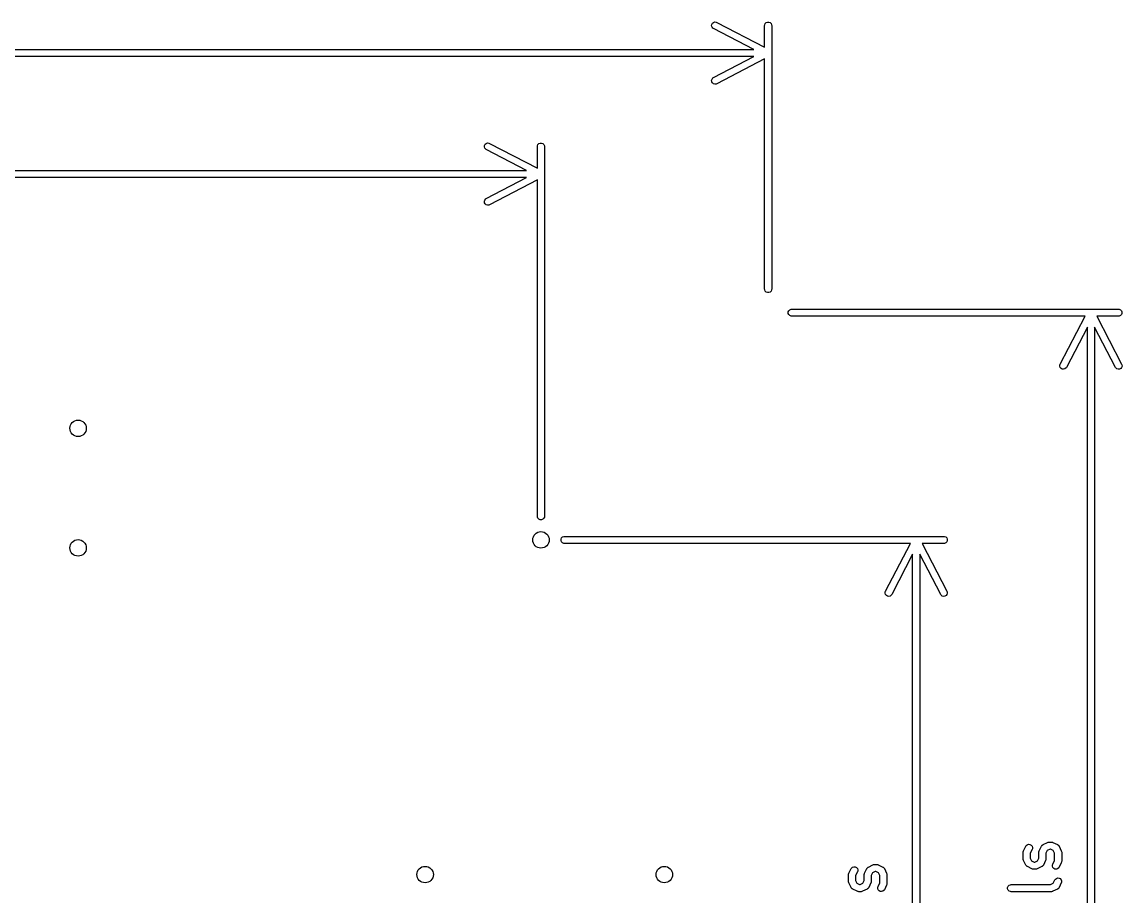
# Model space of a CAD drawing. Extents: x 0.21 to 2.09, y 0.21 to 1.68.
# Drawn here: x 1.166 to 2.086, y 0.902 to 1.633 of the extents above; entities that cross this region are included whole.
import ezdxf

# ---------------------------------------------------------------- set-up
doc = ezdxf.new("R2010")
doc.units = 0
doc.header["$MEASUREMENT"] = 0
doc.layers.add('BLACK', color=7, linetype='CONTINUOUS')

msp = doc.modelspace()

# ---------------------------------------------------------------- linework, layer by layer
at = {"layer": 'BLACK', "linetype": 'CONTINUOUS'}
for p, q in [((1.74271, 1.62985), (1.74281, 1.631)), ((1.74306, 1.62875), (1.74271, 1.62985)), ((1.74281, 1.631), (1.74335, 1.63202)), ((1.7438, 1.62787), (1.74306, 1.62875)), ((1.74335, 1.63202), (1.74423, 1.63276)), ((1.74423, 1.63276), (1.74533, 1.63311)), ((1.74533, 1.63311), (1.74648, 1.63301)), ((1.74648, 1.63301), (1.74701, 1.63279)), ((1.74701, 1.63279), (1.78705, 1.61195)), ((1.78705, 1.63017), (1.7871, 1.63075)), ((1.78705, 1.61195), (1.78705, 1.63017)), ((1.7871, 1.63075), (1.78754, 1.63181)), ((1.78754, 1.63181), (1.78836, 1.63263)), ((1.78836, 1.63263), (1.78942, 1.63307)), ((1.78942, 1.63307), (1.79058, 1.63307)), ((1.79058, 1.63307), (1.79164, 1.63263)), ((1.79164, 1.63263), (1.79246, 1.63181)), ((1.79246, 1.63181), (1.7929, 1.63075)), ((1.7929, 1.63075), (1.79295, 1.63017)), ((1.79295, 1.63017), (1.79295, 1.40969)), ((1.74429, 1.62755), (1.7438, 1.62787)), ((1.77793, 1.61004), (1.74429, 1.62755)), ((0.22207, 1.61004), (1.77793, 1.61004)), ((1.77793, 1.60413), (0.22207, 1.60413)), ((1.74429, 1.58662), (1.77793, 1.60413)), ((1.78705, 1.60222), (1.74701, 1.58138)), ((1.78705, 1.40969), (1.78705, 1.60222)), ((1.74271, 1.58432), (1.74306, 1.58542)), ((1.74281, 1.58317), (1.74271, 1.58432)), ((1.74335, 1.58215), (1.74281, 1.58317)), ((1.74306, 1.58542), (1.7438, 1.5863)), ((1.74423, 1.58141), (1.74335, 1.58215)), ((1.7438, 1.5863), (1.74429, 1.58662)), ((1.74533, 1.58106), (1.74423, 1.58141)), ((1.74648, 1.58116), (1.74533, 1.58106)), ((1.74701, 1.58138), (1.74648, 1.58116)), ((1.55271, 1.52867), (1.55281, 1.52982)), ((1.55306, 1.52757), (1.55271, 1.52867)), ((1.55281, 1.52982), (1.55335, 1.53084)), ((1.5538, 1.52669), (1.55306, 1.52757)), ((1.55335, 1.53084), (1.55423, 1.53158)), ((1.55423, 1.53158), (1.55533, 1.53193)), ((1.55533, 1.53193), (1.55648, 1.53183)), ((1.55648, 1.53183), (1.55701, 1.53161)), ((1.55701, 1.53161), (1.59705, 1.51077)), ((1.59705, 1.52899), (1.5971, 1.52957)), ((1.59705, 1.51077), (1.59705, 1.52899)), ((1.5971, 1.52957), (1.59754, 1.53063)), ((1.59754, 1.53063), (1.59836, 1.53145)), ((1.59836, 1.53145), (1.59942, 1.53189)), ((1.59942, 1.53189), (1.60058, 1.53189)), ((1.60058, 1.53189), (1.60164, 1.53145)), ((1.60164, 1.53145), (1.60246, 1.53063)), ((1.60246, 1.53063), (1.6029, 1.52957)), ((1.6029, 1.52957), (1.60295, 1.52899)), ((1.60295, 1.52899), (1.60295, 1.21969)), ((1.55429, 1.52637), (1.5538, 1.52669)), ((1.58793, 1.50886), (1.55429, 1.52637)), ((0.41207, 1.50886), (1.58793, 1.50886)), ((1.58793, 1.50295), (0.41207, 1.50295)), ((1.55429, 1.48544), (1.58793, 1.50295)), ((1.59705, 1.50104), (1.55701, 1.4802)), ((1.59705, 1.21969), (1.59705, 1.50104)), ((1.55271, 1.48314), (1.55306, 1.48424)), ((1.55281, 1.48199), (1.55271, 1.48314)), ((1.55335, 1.48097), (1.55281, 1.48199)), ((1.55306, 1.48424), (1.5538, 1.48512)), ((1.55423, 1.48023), (1.55335, 1.48097)), ((1.5538, 1.48512), (1.55429, 1.48544)), ((1.55533, 1.47988), (1.55423, 1.48023)), ((1.55648, 1.47998), (1.55533, 1.47988)), ((1.55701, 1.4802), (1.55648, 1.47998)), ((1.7871, 1.40911), (1.78705, 1.40969)), ((1.78754, 1.40804), (1.7871, 1.40911)), ((1.78836, 1.40723), (1.78754, 1.40804)), ((1.79246, 1.40804), (1.79164, 1.40723)), ((1.7929, 1.40911), (1.79246, 1.40804)), ((1.79295, 1.40969), (1.7929, 1.40911)), ((1.78942, 1.40679), (1.78836, 1.40723)), ((1.79058, 1.40679), (1.78942, 1.40679)), ((1.79164, 1.40723), (1.79058, 1.40679)), ((1.80679, 1.39058), (1.80723, 1.39164)), ((1.80679, 1.38942), (1.80679, 1.39058)), ((1.80723, 1.38836), (1.80679, 1.38942)), ((1.80723, 1.39164), (1.80804, 1.39246)), ((1.80804, 1.39246), (1.80911, 1.3929)), ((1.80911, 1.3929), (1.80969, 1.39295)), ((1.80969, 1.39295), (2.08293, 1.39295)), ((2.08293, 1.39295), (2.08351, 1.3929)), ((2.08351, 1.3929), (2.08457, 1.39246)), ((2.08457, 1.39246), (2.08539, 1.39164)), ((2.08539, 1.39164), (2.08583, 1.39058)), ((2.08583, 1.38942), (2.08539, 1.38836)), ((2.08583, 1.39058), (2.08583, 1.38942)), ((1.80804, 1.38754), (1.80723, 1.38836)), ((1.80911, 1.3871), (1.80804, 1.38754)), ((1.80969, 1.38705), (1.80911, 1.3871)), ((2.05498, 1.38705), (1.80969, 1.38705)), ((2.03414, 1.34701), (2.05498, 1.38705)), ((2.08293, 1.38705), (2.06471, 1.38705)), ((2.06471, 1.38705), (2.08555, 1.34701)), ((2.08351, 1.3871), (2.08293, 1.38705)), ((2.08457, 1.38754), (2.08351, 1.3871)), ((2.08539, 1.38836), (2.08457, 1.38754)), ((2.05689, 1.37793), (2.03937, 1.34429)), ((2.05689, 0.22207), (2.05689, 1.37793)), ((2.08031, 1.34429), (2.0628, 1.37793)), ((2.0628, 1.37793), (2.0628, 0.22207)), ((2.03382, 1.34533), (2.03392, 1.34648)), ((2.03417, 1.34423), (2.03382, 1.34533)), ((2.03392, 1.34648), (2.03414, 1.34701)), ((2.03491, 1.34335), (2.03417, 1.34423)), ((2.03593, 1.34281), (2.03491, 1.34335)), ((2.03818, 1.34306), (2.03708, 1.34271)), ((2.03906, 1.3438), (2.03818, 1.34306)), ((2.03937, 1.34429), (2.03906, 1.3438)), ((2.08063, 1.3438), (2.08031, 1.34429)), ((2.08151, 1.34306), (2.08063, 1.3438)), ((2.08261, 1.34271), (2.08151, 1.34306)), ((2.08478, 1.34335), (2.08376, 1.34281)), ((2.08552, 1.34423), (2.08478, 1.34335)), ((2.08587, 1.34533), (2.08552, 1.34423)), ((2.08555, 1.34701), (2.08576, 1.34648)), ((2.08576, 1.34648), (2.08587, 1.34533)), ((2.03708, 1.34271), (2.03593, 1.34281)), ((2.08376, 1.34281), (2.08261, 1.34271)), ((1.5971, 1.21911), (1.59705, 1.21969)), ((1.59754, 1.21804), (1.5971, 1.21911)), ((1.59836, 1.21723), (1.59754, 1.21804)), ((1.59942, 1.21679), (1.59836, 1.21723)), ((1.60058, 1.21679), (1.59942, 1.21679)), ((1.60164, 1.21723), (1.60058, 1.21679)), ((1.60246, 1.21804), (1.60164, 1.21723)), ((1.6029, 1.21911), (1.60246, 1.21804)), ((1.60295, 1.21969), (1.6029, 1.21911)), ((1.61679, 1.20058), (1.61723, 1.20164)), ((1.61679, 1.19942), (1.61679, 1.20058)), ((1.61723, 1.19836), (1.61679, 1.19942)), ((1.61723, 1.20164), (1.61804, 1.20246)), ((1.61804, 1.19754), (1.61723, 1.19836)), ((1.61804, 1.20246), (1.61911, 1.2029)), ((1.61911, 1.1971), (1.61804, 1.19754)), ((1.61911, 1.2029), (1.61969, 1.20295)), ((1.61969, 1.19705), (1.61911, 1.1971)), ((1.61969, 1.20295), (1.93687, 1.20295)), ((1.90891, 1.19705), (1.61969, 1.19705)), ((1.88807, 1.15701), (1.90891, 1.19705)), ((1.93687, 1.19705), (1.91865, 1.19705)), ((1.91865, 1.19705), (1.93949, 1.15701)), ((1.93687, 1.20295), (1.93744, 1.2029)), ((1.93744, 1.1971), (1.93687, 1.19705)), ((1.93744, 1.2029), (1.93851, 1.20246)), ((1.93851, 1.19754), (1.93744, 1.1971)), ((1.93851, 1.20246), (1.93932, 1.20164)), ((1.93932, 1.19836), (1.93851, 1.19754)), ((1.93932, 1.20164), (1.93976, 1.20058)), ((1.93976, 1.19942), (1.93932, 1.19836)), ((1.93976, 1.20058), (1.93976, 1.19942)), ((1.91083, 1.18793), (1.89331, 1.15429)), ((1.91083, 0.41207), (1.91083, 1.18793)), ((1.93425, 1.15429), (1.91673, 1.18793)), ((1.91673, 1.18793), (1.91673, 0.41207)), ((1.88776, 1.15533), (1.88786, 1.15648)), ((1.8881, 1.15423), (1.88776, 1.15533)), ((1.88786, 1.15648), (1.88807, 1.15701)), ((1.88884, 1.15335), (1.8881, 1.15423)), ((1.88987, 1.15281), (1.88884, 1.15335)), ((1.89101, 1.15271), (1.88987, 1.15281)), ((1.89211, 1.15306), (1.89101, 1.15271)), ((1.89299, 1.1538), (1.89211, 1.15306)), ((1.89331, 1.15429), (1.89299, 1.1538)), ((1.93456, 1.1538), (1.93425, 1.15429)), ((1.93545, 1.15306), (1.93456, 1.1538)), ((1.93655, 1.15271), (1.93545, 1.15306)), ((1.93769, 1.15281), (1.93655, 1.15271)), ((1.93872, 1.15335), (1.93769, 1.15281)), ((1.93946, 1.15423), (1.93872, 1.15335)), ((1.9398, 1.15533), (1.93946, 1.15423)), ((1.93949, 1.15701), (1.9397, 1.15648)), ((1.9397, 1.15648), (1.9398, 1.15533)), ((2.00327, 0.93873), (2.00333, 0.93931)), ((2.00327, 0.93311), (2.00327, 0.93873)), ((2.00333, 0.93931), (2.00337, 0.93941)), ((2.00337, 0.93941), (2.00338, 0.93951)), ((2.00338, 0.93951), (2.00359, 0.94005)), ((2.00359, 0.94005), (2.00546, 0.9438)), ((2.00546, 0.9438), (2.00577, 0.94429)), ((2.00577, 0.94429), (2.00664, 0.94505)), ((2.00664, 0.94505), (2.00773, 0.94541)), ((2.00773, 0.94541), (2.00888, 0.94533)), ((2.00888, 0.94533), (2.00991, 0.94481)), ((2.01074, 0.94116), (2.00918, 0.93804)), ((2.00991, 0.94481), (2.01067, 0.94394)), ((2.01067, 0.94394), (2.01103, 0.94285)), ((2.01095, 0.9417), (2.01074, 0.94116)), ((2.01103, 0.94285), (2.01095, 0.9417)), ((2.0164, 0.93873), (2.01645, 0.93931)), ((2.0164, 0.93381), (2.0164, 0.93873)), ((2.01645, 0.93931), (2.01649, 0.93941)), ((2.01649, 0.93941), (2.0165, 0.93951)), ((2.0165, 0.93951), (2.01671, 0.94005)), ((2.01671, 0.94005), (2.01858, 0.9438)), ((2.01858, 0.9438), (2.01864, 0.9439)), ((2.01864, 0.9439), (2.01866, 0.94394)), ((2.01866, 0.94394), (2.01871, 0.944)), ((2.01871, 0.944), (2.01889, 0.94429)), ((2.01889, 0.94429), (2.01917, 0.94454)), ((2.01917, 0.94454), (2.01941, 0.94481)), ((2.01941, 0.94481), (2.01971, 0.945)), ((2.01971, 0.945), (2.01976, 0.94505)), ((2.01976, 0.94505), (2.01981, 0.94506)), ((2.01981, 0.94506), (2.0199, 0.94512)), ((2.0199, 0.94512), (2.02365, 0.947)), ((2.02343, 0.94028), (2.0223, 0.93804)), ((2.02567, 0.9414), (2.02343, 0.94028)), ((2.02365, 0.947), (2.02419, 0.9472)), ((2.02419, 0.9472), (2.0243, 0.94721)), ((2.0243, 0.94721), (2.0244, 0.94725)), ((2.0244, 0.94725), (2.02497, 0.94731)), ((2.02497, 0.94731), (2.02685, 0.94731)), ((2.02615, 0.9414), (2.02567, 0.9414)), ((2.0284, 0.94028), (2.02615, 0.9414)), ((2.02685, 0.94731), (2.02742, 0.94725)), ((2.02742, 0.94725), (2.02752, 0.94721)), ((2.02752, 0.94721), (2.02763, 0.9472)), ((2.02763, 0.9472), (2.02817, 0.947)), ((2.02817, 0.947), (2.03192, 0.94512)), ((2.02952, 0.93804), (2.0284, 0.94028)), ((2.03192, 0.94512), (2.03202, 0.94506)), ((2.03202, 0.94506), (2.03206, 0.94505)), ((2.03206, 0.94505), (2.03212, 0.945)), ((2.03212, 0.945), (2.03241, 0.94481)), ((2.03241, 0.94481), (2.03265, 0.94454)), ((2.03265, 0.94454), (2.03293, 0.94429)), ((2.03293, 0.94429), (2.03311, 0.944)), ((2.03311, 0.944), (2.03316, 0.94394)), ((2.03316, 0.94394), (2.03318, 0.9439)), ((2.03318, 0.9439), (2.03324, 0.9438)), ((2.03324, 0.9438), (2.03511, 0.94005)), ((2.03511, 0.94005), (2.03532, 0.93951)), ((2.03532, 0.93951), (2.03533, 0.93941)), ((2.03533, 0.93941), (2.03537, 0.93931)), ((2.03537, 0.93931), (2.03543, 0.93873)), ((2.03543, 0.93873), (2.03543, 0.93123)), ((2.00333, 0.93253), (2.00327, 0.93311)), ((2.00337, 0.93243), (2.00333, 0.93253)), ((2.00338, 0.93233), (2.00337, 0.93243)), ((2.00359, 0.93179), (2.00338, 0.93233)), ((2.00546, 0.92804), (2.00359, 0.93179)), ((2.00918, 0.93804), (2.00918, 0.93381)), ((2.00918, 0.93381), (2.0103, 0.93156)), ((2.0103, 0.93156), (2.01255, 0.93044)), ((2.01255, 0.93044), (2.01303, 0.93044)), ((2.01303, 0.93044), (2.01527, 0.93156)), ((2.01527, 0.93156), (2.0164, 0.93381)), ((2.02199, 0.93179), (2.02012, 0.92804)), ((2.0222, 0.93233), (2.02199, 0.93179)), ((2.02221, 0.93243), (2.0222, 0.93233)), ((2.02225, 0.93253), (2.02221, 0.93243)), ((2.0223, 0.93311), (2.02225, 0.93253)), ((2.0223, 0.93804), (2.0223, 0.93311)), ((2.02796, 0.9288), (2.02952, 0.93193)), ((2.02952, 0.93193), (2.02952, 0.93804)), ((2.03511, 0.92991), (2.03324, 0.92616)), ((2.03532, 0.93045), (2.03511, 0.92991)), ((2.03533, 0.93056), (2.03532, 0.93045)), ((2.03537, 0.93066), (2.03533, 0.93056)), ((2.03543, 0.93123), (2.03537, 0.93066)), ((1.85721, 0.91999), (1.85727, 0.92056)), ((1.85721, 0.91436), (1.85721, 0.91999)), ((1.85727, 0.92056), (1.85731, 0.92066)), ((1.85731, 0.92066), (1.85732, 0.92076)), ((1.85732, 0.92076), (1.85752, 0.92131)), ((1.85752, 0.92131), (1.8594, 0.92506)), ((1.8594, 0.92506), (1.85971, 0.92554)), ((1.85971, 0.92554), (1.86058, 0.9263)), ((1.86058, 0.9263), (1.86167, 0.92666)), ((1.86167, 0.92666), (1.86282, 0.92658)), ((1.86282, 0.92658), (1.86385, 0.92607)), ((1.86468, 0.92241), (1.86312, 0.91929)), ((1.86385, 0.92607), (1.8646, 0.9252)), ((1.8646, 0.9252), (1.86497, 0.9241)), ((1.86489, 0.92295), (1.86468, 0.92241)), ((1.86497, 0.9241), (1.86489, 0.92295)), ((1.87033, 0.91999), (1.87039, 0.92056)), ((1.87033, 0.91506), (1.87033, 0.91999)), ((1.87039, 0.92056), (1.87043, 0.92066)), ((1.87043, 0.92066), (1.87044, 0.92076)), ((1.87044, 0.92076), (1.87065, 0.92131)), ((1.87065, 0.92131), (1.87252, 0.92506)), ((1.87252, 0.92506), (1.87258, 0.92515)), ((1.87258, 0.92515), (1.8726, 0.9252)), ((1.8726, 0.9252), (1.87265, 0.92525)), ((1.87265, 0.92525), (1.87283, 0.92554)), ((1.87283, 0.92554), (1.87311, 0.92579)), ((1.87311, 0.92579), (1.87335, 0.92607)), ((1.87335, 0.92607), (1.87364, 0.92625)), ((1.87364, 0.92625), (1.8737, 0.9263)), ((1.8737, 0.9263), (1.87374, 0.92631)), ((1.87374, 0.92631), (1.87384, 0.92638)), ((1.87384, 0.92638), (1.87759, 0.92825)), ((1.87736, 0.92153), (1.87624, 0.91929)), ((1.87961, 0.92266), (1.87736, 0.92153)), ((1.87759, 0.92825), (1.87813, 0.92846)), ((1.87813, 0.92846), (1.87824, 0.92846)), ((1.87824, 0.92846), (1.87834, 0.92851)), ((1.87834, 0.92851), (1.87891, 0.92856)), ((1.87891, 0.92856), (1.88079, 0.92856)), ((1.88009, 0.92266), (1.87961, 0.92266)), ((1.88233, 0.92153), (1.88009, 0.92266)), ((1.88079, 0.92856), (1.88136, 0.92851)), ((1.88136, 0.92851), (1.88146, 0.92846)), ((1.88146, 0.92846), (1.88157, 0.92846)), ((1.88157, 0.92846), (1.88211, 0.92825)), ((1.88211, 0.92825), (1.88586, 0.92638)), ((1.88346, 0.91929), (1.88233, 0.92153)), ((1.88586, 0.92638), (1.88595, 0.92631)), ((1.88595, 0.92631), (1.886, 0.9263)), ((1.886, 0.9263), (1.88605, 0.92625)), ((1.88605, 0.92625), (1.88635, 0.92607)), ((1.88635, 0.92607), (1.88659, 0.92579)), ((1.88659, 0.92579), (1.88687, 0.92554)), ((1.88687, 0.92554), (1.88705, 0.92525)), ((1.88705, 0.92525), (1.8871, 0.9252)), ((1.8871, 0.9252), (1.88712, 0.92515)), ((1.88712, 0.92515), (1.88718, 0.92506)), ((1.88718, 0.92506), (1.88905, 0.92131)), ((1.88905, 0.92131), (1.88926, 0.92076)), ((1.88926, 0.92076), (1.88927, 0.92066)), ((1.88927, 0.92066), (1.88931, 0.92056)), ((1.88931, 0.92056), (1.88936, 0.91999)), ((1.88936, 0.91999), (1.88936, 0.91249)), ((2.00552, 0.92794), (2.00546, 0.92804)), ((2.00554, 0.9279), (2.00552, 0.92794)), ((2.00558, 0.92784), (2.00554, 0.9279)), ((2.00577, 0.92755), (2.00558, 0.92784)), ((2.00605, 0.92731), (2.00577, 0.92755)), ((2.00629, 0.92703), (2.00605, 0.92731)), ((2.00658, 0.92684), (2.00629, 0.92703)), ((2.00664, 0.92679), (2.00658, 0.92684)), ((2.00668, 0.92678), (2.00664, 0.92679)), ((2.00678, 0.92672), (2.00668, 0.92678)), ((2.01053, 0.92484), (2.00678, 0.92672)), ((2.01107, 0.92464), (2.01053, 0.92484)), ((2.01118, 0.92463), (2.01107, 0.92464)), ((2.01127, 0.92459), (2.01118, 0.92463)), ((2.01185, 0.92453), (2.01127, 0.92459)), ((2.01373, 0.92453), (2.01185, 0.92453)), ((2.0143, 0.92459), (2.01373, 0.92453)), ((2.0144, 0.92463), (2.0143, 0.92459)), ((2.01451, 0.92464), (2.0144, 0.92463)), ((2.01505, 0.92484), (2.01451, 0.92464)), ((2.0188, 0.92672), (2.01505, 0.92484)), ((2.01889, 0.92678), (2.0188, 0.92672)), ((2.01894, 0.92679), (2.01889, 0.92678)), ((2.01899, 0.92684), (2.01894, 0.92679)), ((2.01929, 0.92703), (2.01899, 0.92684)), ((2.01953, 0.92731), (2.01929, 0.92703)), ((2.01981, 0.92755), (2.01953, 0.92731)), ((2.01999, 0.92784), (2.01981, 0.92755)), ((2.02004, 0.9279), (2.01999, 0.92784)), ((2.02006, 0.92794), (2.02004, 0.9279)), ((2.02012, 0.92804), (2.02006, 0.92794)), ((2.02767, 0.92711), (2.02775, 0.92826)), ((2.02803, 0.92602), (2.02767, 0.92711)), ((2.02775, 0.92826), (2.02796, 0.9288)), ((2.02879, 0.92515), (2.02803, 0.92602)), ((2.02982, 0.92464), (2.02879, 0.92515)), ((2.03097, 0.92455), (2.02982, 0.92464)), ((2.03206, 0.92492), (2.03097, 0.92455)), ((2.03293, 0.92567), (2.03206, 0.92492)), ((2.03324, 0.92616), (2.03293, 0.92567)), ((1.85727, 0.91378), (1.85721, 0.91436)), ((1.85731, 0.91369), (1.85727, 0.91378)), ((1.85732, 0.91358), (1.85731, 0.91369)), ((1.85752, 0.91304), (1.85732, 0.91358)), ((1.8594, 0.90929), (1.85752, 0.91304)), ((1.86312, 0.91929), (1.86312, 0.91506)), ((1.86312, 0.91506), (1.86424, 0.91281)), ((1.86424, 0.91281), (1.86648, 0.91169)), ((1.86648, 0.91169), (1.86697, 0.91169)), ((1.86697, 0.91169), (1.86921, 0.91281)), ((1.86921, 0.91281), (1.87033, 0.91506)), ((1.87593, 0.91304), (1.87405, 0.90929)), ((1.87613, 0.91358), (1.87593, 0.91304)), ((1.87614, 0.91369), (1.87613, 0.91358)), ((1.87618, 0.91378), (1.87614, 0.91369)), ((1.87624, 0.91436), (1.87618, 0.91378)), ((1.87624, 0.91929), (1.87624, 0.91436)), ((1.88189, 0.91006), (1.88346, 0.91318)), ((1.88346, 0.91318), (1.88346, 0.91929)), ((1.88905, 0.91117), (1.88718, 0.90742)), ((1.88926, 0.91171), (1.88905, 0.91117)), ((1.88927, 0.91181), (1.88926, 0.91171)), ((1.88931, 0.91191), (1.88927, 0.91181)), ((1.88936, 0.91249), (1.88931, 0.91191)), ((1.99065, 0.91038), (1.99146, 0.91119)), ((1.99146, 0.91119), (1.99253, 0.91163)), ((1.99253, 0.91163), (1.9931, 0.91169)), ((1.9931, 0.91169), (2.02615, 0.91169)), ((2.02615, 0.91169), (2.0284, 0.91281)), ((2.0284, 0.91281), (2.02983, 0.91568)), ((2.02983, 0.91568), (2.03014, 0.91617)), ((2.03014, 0.91617), (2.03101, 0.91693)), ((2.03101, 0.91693), (2.0321, 0.91729)), ((2.0321, 0.91729), (2.03325, 0.91721)), ((2.03511, 0.91304), (2.03324, 0.90929)), ((2.03325, 0.91721), (2.03428, 0.91669)), ((2.03428, 0.91669), (2.03504, 0.91582)), ((2.03504, 0.91582), (2.0354, 0.91473)), ((2.03532, 0.91358), (2.03511, 0.91304)), ((2.0354, 0.91473), (2.03532, 0.91358)), ((1.85946, 0.90919), (1.8594, 0.90929)), ((1.85947, 0.90915), (1.85946, 0.90919)), ((1.85952, 0.90909), (1.85947, 0.90915)), ((1.85971, 0.9088), (1.85952, 0.90909)), ((1.85999, 0.90856), (1.85971, 0.9088)), ((1.86023, 0.90828), (1.85999, 0.90856)), ((1.86052, 0.9081), (1.86023, 0.90828)), ((1.86058, 0.90805), (1.86052, 0.9081)), ((1.86062, 0.90803), (1.86058, 0.90805)), ((1.86072, 0.90797), (1.86062, 0.90803)), ((1.86447, 0.9061), (1.86072, 0.90797)), ((1.86501, 0.90589), (1.86447, 0.9061)), ((1.86511, 0.90588), (1.86501, 0.90589)), ((1.86521, 0.90584), (1.86511, 0.90588)), ((1.86579, 0.90578), (1.86521, 0.90584)), ((1.86766, 0.90578), (1.86579, 0.90578)), ((1.86824, 0.90584), (1.86766, 0.90578)), ((1.86834, 0.90588), (1.86824, 0.90584)), ((1.86844, 0.90589), (1.86834, 0.90588)), ((1.86898, 0.9061), (1.86844, 0.90589)), ((1.87273, 0.90797), (1.86898, 0.9061)), ((1.87283, 0.90803), (1.87273, 0.90797)), ((1.87287, 0.90805), (1.87283, 0.90803)), ((1.87293, 0.9081), (1.87287, 0.90805)), ((1.87322, 0.90828), (1.87293, 0.9081)), ((1.87346, 0.90856), (1.87322, 0.90828)), ((1.87374, 0.9088), (1.87346, 0.90856)), ((1.87393, 0.90909), (1.87374, 0.9088)), ((1.87398, 0.90915), (1.87393, 0.90909)), ((1.87399, 0.90919), (1.87398, 0.90915)), ((1.87405, 0.90929), (1.87399, 0.90919)), ((1.88161, 0.90837), (1.88169, 0.90952)), ((1.88197, 0.90727), (1.88161, 0.90837)), ((1.88169, 0.90952), (1.88189, 0.91006)), ((1.88273, 0.9064), (1.88197, 0.90727)), ((1.88376, 0.90589), (1.88273, 0.9064)), ((1.8849, 0.90581), (1.88376, 0.90589)), ((1.886, 0.90617), (1.8849, 0.90581)), ((1.88687, 0.90693), (1.886, 0.90617)), ((1.88718, 0.90742), (1.88687, 0.90693)), ((1.99021, 0.90931), (1.99065, 0.91038)), ((1.99021, 0.90816), (1.99021, 0.90931)), ((1.99065, 0.9071), (1.99021, 0.90816)), ((1.99146, 0.90628), (1.99065, 0.9071)), ((1.99253, 0.90584), (1.99146, 0.90628)), ((1.9931, 0.90578), (1.99253, 0.90584)), ((2.02685, 0.90578), (1.9931, 0.90578)), ((2.02742, 0.90584), (2.02685, 0.90578)), ((2.02752, 0.90588), (2.02742, 0.90584)), ((2.02763, 0.90589), (2.02752, 0.90588)), ((2.02817, 0.9061), (2.02763, 0.90589)), ((2.03192, 0.90797), (2.02817, 0.9061)), ((2.03202, 0.90803), (2.03192, 0.90797)), ((2.03206, 0.90805), (2.03202, 0.90803)), ((2.03212, 0.9081), (2.03206, 0.90805)), ((2.03241, 0.90828), (2.03212, 0.9081)), ((2.03265, 0.90856), (2.03241, 0.90828)), ((2.03293, 0.9088), (2.03265, 0.90856)), ((2.03311, 0.90909), (2.03293, 0.9088)), ((2.03316, 0.90915), (2.03311, 0.90909)), ((2.03318, 0.90919), (2.03316, 0.90915)), ((2.03324, 0.90929), (2.03318, 0.90919))]:
    msp.add_line(p, q, dxfattribs=at)
at = {"layer": 'BLACK'}
for centre in [(1.21299, 1.29331), (1.21299, 1.29331), (1.6, 1.2), (1.6, 1.2), (1.21299, 1.19331), (1.21299, 1.19331), (1.50315, 0.92008), (1.50315, 0.92008), (1.70315, 0.92008), (1.70315, 0.92008)]:
    msp.add_circle(centre, 0.00689, dxfattribs=at)

doc.saveas('drawing.dxf')
